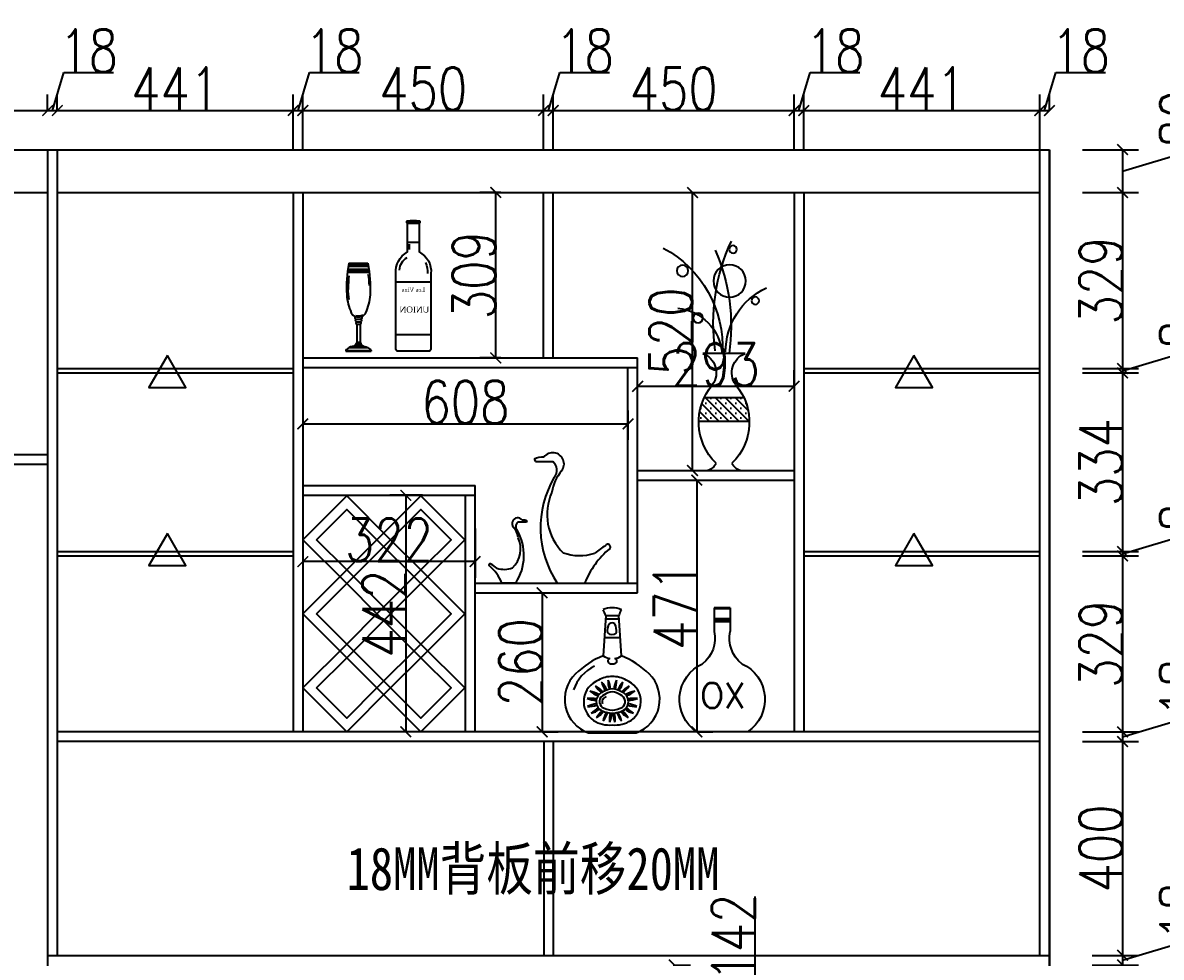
# Model space of a CAD drawing. Header units: millimetres. Extents: x 3255186 to 3429179, y -984851 to -941485.
# Drawn here: x 3261688 to 3263817, y -978361 to -976614 of the extents above; entities that cross this region are included whole.
import ezdxf

# ---------------------------------------------------------------- set-up
doc = ezdxf.new("R2010")
doc.units = ezdxf.units.MM
doc.header["$PDMODE"] = 35
for name, color, linetype in [('_KTI_CONTROL', 5, 'Continuous'), ('LM', 7, 'Continuous'), ('家具', 150, 'Continuous'), ('摆设', 250, 'Continuous')]:
    doc.layers.add(name, color=color, linetype=linetype)
doc.layers.add('饰品层', color=140, linetype='Continuous', lineweight=5)
doc.styles.add('DIM_FONT', font='SIMPLEX.shx', dxfattribs={"width": 0.8})
doc.styles.add('KT64F', font='txt.shx', dxfattribs={"bigfont": 'kt64f.shx'})
doc.styles.add('STYLE4', font='dutcheb.ttf')
doc.dimstyles.new('ISO-25', dxfattribs={"dimtxt": 80, "dimasz": 20, "dimexe": 30, "dimexo": 80, "dimtad": 1, "dimdec": 0, "dimtxsty": 'DIM_FONT', "dimblk": 'ARCHTICK', "dimcen": 2.5, "dimadec": 0, "dimazin": 0, "dimtfac": 1, "dimtdec": 0, "dimtmove": 1, "dimatfit": 3, "dimfxl": 80, "dimfxlon": 1, "dimarcsym": 0})

# ---------------------------------------------------------------- blocks, each defined once
blk = doc.blocks.new('A$C1A353F88')
at = {"layer": '_KTI_CONTROL', "color": 251}
for p, q in [((88.6, 318, -1114.3), (88.6, 286.9, -1114.3)), ((88.6, 318, -1114.3), (130, 318, -1114.3)), ((88.6, 315.5, -1114.3), (130, 315.5, -1114.3)), ((130, 318, -1114.3), (130, 286.9, -1114.3)), ((88.6, 289.4, -1114.3), (130, 289.4, -1114.3)), ((88.6, 286.9, -1114.3), (88.6, 257.3, -1114.3)), ((88.6, 286.9, -1114.3), (130, 286.9, -1114.3)), ((88.6, 284.4, -1114.3), (130, 284.4, -1114.3)), ((88.6, 281.9, -1114.3), (130, 281.9, -1114.3)), ((130, 286.9, -1114.3), (130, 257.3, -1114.3)), ((44.2, 0, -1114.3), (174.4, 0, -1114.3))]:
    blk.add_line(p, q, dxfattribs=at)
for centre, radius, start, end in [((8.3, 239.3, -1114.3), 82.2, 308.0219, 12.6662), ((210.2, 239.3, -1114.3), 82.2, 167.3338, 231.9781), ((99.8, 83.2, -1114.3), 100.1, 114.0897, 236.2212), ((118.7, 83.2, -1114.3), 100.1, 303.7788, 65.9103)]:
    blk.add_arc(centre, radius, start, end, dxfattribs=at)
at = {"layer": '_KTI_CONTROL', "color": 251, "style": 'KT64F'}
blk.add_text('XO', height=65, dxfattribs=at).set_placement((48.9, 60.9, -1114.3))
blk = doc.blocks.new('ret h5')
at = {"color": 8}
for p, q in [((18308.1, -3136), (18302.9, -3219.6)), ((18307.7, -3142.5), (18335.9, -3142.5)), ((18308.1, -3136), (18335.5, -3136)), ((18340.8, -3219.6), (18335.5, -3136)), ((18305.3, -3181.5), (18338.4, -3181.5)), ((18272.4, -3379.8), (18371.2, -3379.8))]:
    blk.add_line(p, q, dxfattribs=at)
for centre, radius, start, end in [((18322.1, -3168.8), 49.1, 90.3228, 113.286), ((18321.5, -3164.7), 44.9, 64.6891, 89.6504), ((18258.3, -3150.7), 51.9, 16.43, 31.2507), ((18385.3, -3150.7), 51.9, 149.1556, 163.57), ((18334.4, -3167.4), 23.3, 142.4013, 191.7842), ((18321.4, -3160.1), 8.79, 49.8901, 128.6229), ((18300.3, -3167.8), 30.4, 351.9388, 28.293), ((18320.9, -3160.8), 14.7, 230.664, 310.2169), ((18371.3, -3387.6), 181.4, 112.1626, 133.9717), ((18322.1, -3191.3), 34.2, 235.8589, 261.3641), ((18318, -3230.4), 5.44, 101.5118, 266.7832), ((18321.8, -3066.3), 169.7, 268.6297, 271.3703), ((18326.1, -3230.4), 5.48, 267.4575, 82.7378), ((18327.4, -3205.7), 19.3, 268.1711, 313.8155), ((18272.3, -3387.6), 181.4, 46.0283, 67.8374), ((18297.3, -3310), 74.2, 134.4864, 250.3361), ((18320.2, -3316.6), 83.2, 115.2627, 161.5321), ((18324.1, -3326), 63.8, 92.0156, 118.8114), ((18319.6, -3326), 63.8, 61.1886, 87.9844), ((18346.3, -3310), 74.2, 289.6639, 45.5136), ((18310.1, -3314.7), 47.6, 110.6172, 235.1233), ((18326.8, -3258.1), 46.5, 210.934, 234.629), ((18256.6, -3335.4), 61.4, 41.7799, 60.3729), ((18254.4, -3315.7), 61.4, 24.0791, 42.3729), ((18345.1, -3263.9), 46.5, 192.934, 216.7129), ((18359.7, -3274.3), 46.5, 174.934, 198.629), ((18257.4, -3295.6), 61.4, 6.4751, 24.3729), ((18386.2, -3295.6), 61.4, 155.6271, 173.5249), ((18284, -3274.3), 46.5, 341.371, 5.066), ((18389.2, -3315.7), 61.4, 137.6271, 155.9209), ((18298.5, -3263.9), 46.5, 323.2871, 347.066), ((18387.1, -3335.4), 61.4, 119.6271, 138.2201), ((18316.8, -3258.1), 46.5, 305.371, 329.066), ((18333.6, -3314.7), 47.6, 304.8767, 69.3828), ((18276.5, -3369.3), 61.4, 78.1277, 96.3729), ((18287.9, -3265.5), 46.5, 246.934, 270.8887), ((18305.9, -3257.9), 46.5, 228.934, 252.9893), ((18263, -3353.2), 61.4, 59.6168, 78.3729), ((18310.1, -3314.7), 21.6, 110.6172, 235.1233), ((18310.1, -3314.7), 15.1, 110.6172, 235.1233), ((18312.2, -3315.6), 11.6, 105.1939, 200.4124), ((18324.9, -3331.5), 43.3, 94.0794, 121.2048), ((18325.2, -3333.3), 38.7, 95.0517, 121.9656), ((18318.7, -3331.5), 43.3, 58.7952, 85.9206), ((18318.4, -3333.3), 38.7, 58.0344, 84.9483), ((18333.6, -3314.7), 15.1, 304.8767, 69.3828), ((18333.6, -3314.7), 21.6, 304.8767, 69.3828), ((18380.7, -3353.2), 61.4, 101.6271, 120.3832), ((18337.8, -3257.9), 46.5, 287.0107, 311.066), ((18367.1, -3369.3), 61.4, 83.6271, 101.8723), ((18355.7, -3265.5), 46.5, 269.1113, 293.066), ((18296, -3380.6), 61.4, 96.4958, 114.3729), ((18274.7, -3278.3), 46.5, 264.934, 288.9936), ((18319, -3384.3), 61.4, 114.583, 132.3729), ((18267.2, -3293.6), 46.5, 282.934, 307.4128), ((18342.3, -3379), 61.4, 132.4974, 150.3729), ((18265, -3308.8), 46.5, 300.934, 325.8879), ((18325.4, -3278.8), 60.2, 241.5487, 266.5785), ((18325.4, -3278.8), 53.7, 241.5487, 266.5785), ((18318.2, -3278.8), 53.7, 273.4215, 298.4513), ((18318.2, -3278.8), 60.2, 273.4215, 298.4513), ((18378.7, -3308.8), 46.5, 214.1121, 239.066), ((18301.4, -3379), 61.4, 29.6271, 47.5026), ((18376.5, -3293.6), 46.5, 232.5872, 257.066), ((18324.7, -3384.3), 61.4, 47.6271, 65.417), ((18368.9, -3278.3), 46.5, 251.0064, 275.066), ((18347.7, -3380.6), 61.4, 65.6271, 83.5042), ((18316.6, -3300.3), 63.2, 237.6804, 274.7045), ((18362.9, -3367.1), 61.4, 150.6478, 168.3729), ((18267.7, -3324.2), 46.5, 318.934, 343.2993), ((18377.4, -3350.6), 61.4, 168.5268, 186.3729), ((18273.6, -3339.3), 46.5, 336.934, 0.629), ((18327, -3300.3), 63.2, 265.2955, 302.3196), ((18370.1, -3339.3), 46.5, 179.371, 203.066), ((18266.2, -3350.6), 61.4, 353.6271, 11.4732), ((18375.9, -3324.2), 46.5, 196.7007, 221.066), ((18280.7, -3367.1), 61.4, 11.6271, 29.3522)]:
    blk.add_arc(centre, radius, start, end, dxfattribs=at)
blk = doc.blocks.new('ftjhut')
at = {"layer": '摆设', "color": 0}
for p, q in [((33657, 6181.2), (33686.1, 6181.2)), ((33657, 6178.3), (33686.1, 6178.3)), ((33658.7, 6176.3), (33684.4, 6176.3)), ((33658.7, 6134.4), (33684.4, 6134.4)), ((33680.5, 6131), (33680.5, 6119.1)), ((33816.2, 6073.6), (33769.1, 6073.6)), ((33815.8, 6076.2), (33769.5, 6076.2)), ((33814.8, 6082.7), (33770.5, 6082.7)), ((33814.3, 6085.2), (33770.9, 6085.2)), ((33813.6, 6089.1), (33771.7, 6089.1)), ((33816.7, 6069.7), (33768.6, 6069.7)), ((33632.7, 6047.1), (33710.4, 6047.1)), ((33798.1, 5965.8), (33787.2, 5965.8)), ((33797.1, 5960.2), (33788.2, 5960.2)), ((33796.2, 5954.4), (33789.1, 5954.4)), ((33632.7, 5931.6), (33710.4, 5931.6)), ((33812.7, 5903.4), (33772.5, 5903.4)), ((33805.7, 5905.4), (33779.6, 5905.4)), ((33801.6, 5907.3), (33783.7, 5907.3)), ((33799.3, 5909.3), (33785.9, 5909.3)), ((33797.8, 5911.2), (33787.4, 5911.2)), ((33796.8, 5913.2), (33788.4, 5913.2)), ((33796.2, 5915.1), (33789.1, 5915.1)), ((33820.5, 5896.9), (33764.7, 5896.9)), ((33820.5, 5895), (33764.7, 5895))]:
    blk.add_line(p, q, dxfattribs=at)
blk.add_lwpolyline([(33638.5, 5895), (33704.6, 5895, 0.414214), (33710.4, 5900.8), (33710.4, 6066.3, 0.287212), (33684.4, 6113.8), (33684.4, 6176.3, 0.147579), (33686.1, 6178.3), (33686.1, 6181.2, 0.131585), (33685.1, 6182.4, 0.075603), (33658.1, 6182.4, 0.131585), (33657, 6181.2), (33657, 6178.3, 0.147579), (33658.7, 6176.3), (33658.7, 6113.8, 0.304594), (33632.7, 6066.3), (33632.7, 5900.8, 0.414214)], format="xyb", close=True, dxfattribs=at)
for points in [[(33771.7, 6089.1, 0.061195), (33766.8, 6019.1, 0.076915), (33777, 5979.8, 0.020975)], [(33813.6, 6089.1, -0.061195), (33818.5, 6019.1, -0.076915), (33808.3, 5979.8, -0.020975)], [(33814, 6061.6, -0.004174), (33815.5, 6033.2, -0.065887), (33813.8, 6009.1, -0.065887)], [(33777, 5979.8, 0.183031), (33785.8, 5971, 0.571887), (33787.2, 5965.8, 0.657659), (33788.2, 5960.2, 0.575937), (33789.1, 5954.4), (33789.1, 5915.1, -0.284365), (33778.7, 5905.2, 0.081386), (33772.6, 5903.5, 0.081386)], [(33808.3, 5979.8, -0.183031), (33799.5, 5971, -0.571887), (33798.1, 5965.8, -0.657659), (33797.1, 5960.2, -0.575937), (33796.2, 5954.4), (33796.2, 5915.1, 0.284365), (33806.6, 5905.2, -0.081386), (33812.7, 5903.5, -0.081386)], [(33772.5, 5903.4, 0.131773), (33764.7, 5896.9), (33764.7, 5895)], [(33812.7, 5903.4, -0.131773), (33820.5, 5896.9), (33820.5, 5895)]]:
    blk.add_lwpolyline(points, format="xyb", dxfattribs=at)
for centre, radius, start, end in [((33664.5, 6070), 38, 6.1873, 57.3658), ((33689, 6070.1), 48.6, 155.3748, 184.6681), ((33913.6, 6037.4), 144.6, 168.9735, 178.8646), ((33792.5, 5994.3), 21.9, 243.0428, 286.3388), ((33792.6, 5993), 23, 252.6799, 287.3201)]:
    blk.add_arc(centre, radius, start, end, dxfattribs=at)
at = {"layer": '摆设', "color": 0, "style": 'STYLE4'}
for s, height, p in [('Les Vins ', 9.33, (33645.7, 6025.7)), ('UNION', 13.44, (33636.3, 5980.2))]:
    blk.add_text(s, height=height, dxfattribs=at).set_placement(p)
blk = doc.blocks.new('A$C4A8C7998')
at = {"layer": 'LM'}
h = blk.add_hatch(dxfattribs=at)
h.set_pattern_fill('SACNCR', color=8, scale=152.064, style=0)
h.set_pattern_definition([(45, (-2634.007, -50627.423), (-10.0805143, 10.0805143), []), (45, (-2623.927, -50627.423), (-10.0805143, 10.0805143), [0, -14.256])])
h.paths.add_polyline_path([(136.9, 99.2, 0.107033), (125.9, 147.2), (45.5, 147.2, 0.107033), (34.5, 99.2)])
at = {"layer": 'LM', "color": 8}
for p, q in [((42.7, 236.7), (128.8, 236.7)), ((45.5, 147.2), (125.9, 147.2)), ((34.5, 99.2), (136.9, 99.2)), ((119, 0), (52.4, 0))]:
    blk.add_line(p, q, dxfattribs=at)
for centre, radius in [((67.5, 447.2), 7.6), ((74.4, 383.3), 32.9), ((169.6, 404), 11.6), ((22.5, 343.5), 7.6), ((138.3, 308.6), 9.76)]:
    blk.add_circle(centre, radius, dxfattribs=at)
for centre, radius, start, end in [((-286.1, 298), 393.6, 351.8433, 24.9427), ((454.2, 292), 382.7, 156.3787, 188.3051), ((314.4, 250.9), 225.4, 117.9713, 183.623), ((-60.8, 239.7), 143.3, 0.0776, 64.889), ((189.9, 228.2), 100.7, 95.9065, 175.1682), ((27.8, 197.4), 42.1, 325.6159, 69.317), ((143.6, 197.4), 42.1, 110.683, 214.3841), ((150.9, 97.9), 116.4, 139.4128, 225.7807), ((20.5, 97.9), 116.4, 314.2193, 40.5872), ((44.8, 26.7), 27.8, 285.8404, 333.7154), ((126.6, 26.7), 27.8, 206.2846, 254.1596)]:
    blk.add_arc(centre, radius, start, end, dxfattribs=at)
blk = doc.blocks.new('A$C11263038')
at = {"layer": '_KTI_CONTROL', "color": 251}
for p, q in [((70.5, 193.1, -1714.3), (72.3, 189.3, -1714.3)), ((72.3, 189.3, -1714.3), (99.4, 189.3, -1714.3)), ((58.5, 94.7, -1714.3), (45, 94.7, -1714.3)), ((59.4, 96.6, -1714.3), (58.5, 94.7, -1714.3)), ((41.7, 0.1, -1714.3), (20.1, 0, -1714.3)), ((106.3, 0.1, -1714.3), (149.1, 0, -1714.3))]:
    blk.add_line(p, q, dxfattribs=at)
for centre, radius, start, end in [((83.7, 167.5, -1714.3), 28.8, 86.2456, 117.2816), ((99.5, 185.6, -1714.3), 17.5, 321.9599, 142.6745), ((88.7, 175.8, -1714.3), 17.2, 320.1214, 51.5954), ((235.9, 86, -1714.3), 155.5, 149.5302, 213.5331), ((167.4, 130.2, -1714.3), 70.2, 140.5214, 170.7359), ((174.1, 106.9, -1714.3), 83.5, 155.4945, 225.6611), ((44.9, 92.8, -1714.3), 8.75, 37.3255, 218.0401), ((50.3, 87.9, -1714.3), 8.61, 128.4046, 219.8786), ((52.8, 83.7, -1714.3), 14.4, 62.7184, 93.7544), ((11, 65.1, -1714.3), 35.1, 9.2641, 39.4786), ((-23.6, 42.9, -1714.3), 78.1, 326.7423, 30.4027), ((7.6, 53.4, -1714.3), 41.7, 314.3389, 24.5055), ((275.6, -51.3, -1714.3), 136.5, 129.8523, 157.9103), ((280.9, -100.4, -1714.3), 187.3, 121.9437, 128.3024), ((185.3, 56.4, -1714.3), 4.06, 314.2238, 148.4797), ((141.2, 118.4, -1714.3), 75.6, 250.3217, 288.2098), ((2, 28.2, -1714.3), 2.03, 31.5203, 225.7762), ((-43.1, -25.7, -1714.3), 68.3, 22.0897, 50.1477), ((-45.8, -50.2, -1714.3), 93.6, 51.6976, 58.0563), ((24.1, 59.2, -1714.3), 37.8, 251.7902, 289.6783)]:
    blk.add_arc(centre, radius, start, end, dxfattribs=at)
blk = doc.blocks.new('_ArchTick')
at = {"color": 0, "linetype": 'ByBlock', "const_width": 0.15}
blk.add_lwpolyline([(-0.5, -0.5), (0.5, 0.5)], dxfattribs=at)
blk = doc.blocks.new('*D718')
at = {"color": 0, "lineweight": -2, "ltscale": 5}
for p, q in [((3262582.3, -976931.5), (3262542.8, -976931.5)), ((3262572.8, -977240.7), (3262572.8, -976931.5)), ((3262582.3, -977240.7), (3262542.8, -977240.7))]:
    blk.add_line(p, q, dxfattribs=at)
at = {"layer": 'Defpoints', "color": 0, "ltscale": 5}
for p in [(3262572.8, -976931.5), (3262662.3, -976931.5), (3262662.3, -977240.7)]:
    blk.add_point(p, dxfattribs=at)
at = {"color": 0, "lineweight": -2, "ltscale": 5, "xscale": 20, "yscale": 20, "zscale": 20}
for p, rotation in [((3262572.8, -976931.5), 90), ((3262572.8, -977240.7), 270)]:
    blk.add_blockref('_ArchTick', p, dxfattribs=dict(at, rotation=rotation))
at = {"color": 0, "ltscale": 5, "insert": (3262532.2, -977086.1), "char_height": 80, "attachment_point": 5, "rotation": 90, "style": 'DIM_FONT'}
blk.add_mtext('309', dxfattribs=at)
blk = doc.blocks.new('*D733')
at = {"color": 0, "lineweight": -2, "ltscale": 5}
for p, q in [((3261003, -976778.3), (3261003, -976748.3)), ((3261735, -976778.3), (3261735, -976748.3)), ((3261003, -976778.3), (3261735, -976778.3))]:
    blk.add_line(p, q, dxfattribs=at)
at = {"layer": 'Defpoints', "color": 0, "ltscale": 5}
for p in [(3261735, -976778.3), (3261003, -976851.5), (3261735, -976851.5)]:
    blk.add_point(p, dxfattribs=at)
at = {"color": 0, "lineweight": -2, "ltscale": 5, "xscale": 20, "yscale": 20, "zscale": 20, "rotation": 180}
blk.add_blockref('_ArchTick', (3261003, -976778.3), dxfattribs=at)
at = {"color": 0, "lineweight": -2, "ltscale": 5, "xscale": 20, "yscale": 20, "zscale": 20}
blk.add_blockref('_ArchTick', (3261735, -976778.3), dxfattribs=at)
at = {"color": 0, "ltscale": 5, "insert": (3261369, -976737.7), "char_height": 80, "attachment_point": 5, "style": 'DIM_FONT'}
blk.add_mtext('732', dxfattribs=at)
blk = doc.blocks.new('*D734')
at = {"color": 0, "lineweight": -2, "ltscale": 5}
for p, q in [((3261744, -976778.3), (3261765.3, -976707.4)), ((3261765.3, -976707.4), (3261858, -976707.4)), ((3261735, -976778.3), (3261735, -976748.3)), ((3261753, -976778.3), (3261753, -976748.3)), ((3261735, -976778.3), (3261753, -976778.3))]:
    blk.add_line(p, q, dxfattribs=at)
at = {"layer": 'Defpoints', "color": 0, "ltscale": 5}
for p in [(3261753, -976778.3), (3261735, -976851.5), (3261753, -976851.5)]:
    blk.add_point(p, dxfattribs=at)
at = {"color": 0, "lineweight": -2, "ltscale": 5, "xscale": 20, "yscale": 20, "zscale": 20, "rotation": 180}
blk.add_blockref('_ArchTick', (3261735, -976778.3), dxfattribs=at)
at = {"color": 0, "lineweight": -2, "ltscale": 5, "xscale": 20, "yscale": 20, "zscale": 20}
blk.add_blockref('_ArchTick', (3261753, -976778.3), dxfattribs=at)
at = {"color": 0, "ltscale": 5, "insert": (3261811.6, -976666.7), "char_height": 80, "attachment_point": 5, "style": 'DIM_FONT'}
blk.add_mtext('18', dxfattribs=at)
blk = doc.blocks.new('*D735')
at = {"color": 0, "lineweight": -2, "ltscale": 5}
for p, q in [((3261753, -976778.3), (3261753, -976748.3)), ((3262194.2, -976851.5), (3262194.2, -976748.3)), ((3261753, -976778.3), (3262194.2, -976778.3))]:
    blk.add_line(p, q, dxfattribs=at)
at = {"layer": 'Defpoints', "color": 0, "ltscale": 5}
for p in [(3262194.2, -976778.3), (3261753, -976851.5), (3262194.2, -976931.5)]:
    blk.add_point(p, dxfattribs=at)
at = {"color": 0, "lineweight": -2, "ltscale": 5, "xscale": 20, "yscale": 20, "zscale": 20, "rotation": 180}
blk.add_blockref('_ArchTick', (3261753, -976778.3), dxfattribs=at)
at = {"color": 0, "lineweight": -2, "ltscale": 5, "xscale": 20, "yscale": 20, "zscale": 20}
blk.add_blockref('_ArchTick', (3262194.2, -976778.3), dxfattribs=at)
at = {"color": 0, "ltscale": 5, "insert": (3261973.6, -976737.7), "char_height": 80, "attachment_point": 5, "style": 'DIM_FONT'}
blk.add_mtext('441', dxfattribs=at)
blk = doc.blocks.new('*D736')
at = {"color": 0, "lineweight": -2, "ltscale": 5}
for p, q in [((3262203.2, -976778.3), (3262224.5, -976707.4)), ((3262224.5, -976707.4), (3262317.2, -976707.4)), ((3262194.2, -976851.5), (3262194.2, -976748.3)), ((3262212.2, -976851.5), (3262212.2, -976748.3)), ((3262194.2, -976778.3), (3262212.2, -976778.3))]:
    blk.add_line(p, q, dxfattribs=at)
at = {"layer": 'Defpoints', "color": 0, "ltscale": 5}
for p in [(3262212.2, -976778.3), (3262194.2, -976931.5), (3262212.2, -976931.5)]:
    blk.add_point(p, dxfattribs=at)
at = {"color": 0, "lineweight": -2, "ltscale": 5, "xscale": 20, "yscale": 20, "zscale": 20, "rotation": 180}
blk.add_blockref('_ArchTick', (3262194.2, -976778.3), dxfattribs=at)
at = {"color": 0, "lineweight": -2, "ltscale": 5, "xscale": 20, "yscale": 20, "zscale": 20}
blk.add_blockref('_ArchTick', (3262212.2, -976778.3), dxfattribs=at)
at = {"color": 0, "ltscale": 5, "insert": (3262270.9, -976666.7), "char_height": 80, "attachment_point": 5, "style": 'DIM_FONT'}
blk.add_mtext('18', dxfattribs=at)
blk = doc.blocks.new('*D737')
at = {"color": 0, "lineweight": -2, "ltscale": 5}
for p, q in [((3262212.2, -976851.5), (3262212.2, -976748.3)), ((3262662.3, -976851.5), (3262662.3, -976748.3)), ((3262212.2, -976778.3), (3262662.3, -976778.3))]:
    blk.add_line(p, q, dxfattribs=at)
at = {"layer": 'Defpoints', "color": 0, "ltscale": 5}
for p in [(3262662.3, -976778.3), (3262212.2, -976931.5), (3262662.3, -976931.5)]:
    blk.add_point(p, dxfattribs=at)
at = {"color": 0, "lineweight": -2, "ltscale": 5, "xscale": 20, "yscale": 20, "zscale": 20, "rotation": 180}
blk.add_blockref('_ArchTick', (3262212.2, -976778.3), dxfattribs=at)
at = {"color": 0, "lineweight": -2, "ltscale": 5, "xscale": 20, "yscale": 20, "zscale": 20}
blk.add_blockref('_ArchTick', (3262662.3, -976778.3), dxfattribs=at)
at = {"color": 0, "ltscale": 5, "insert": (3262437.3, -976737.7), "char_height": 80, "attachment_point": 5, "style": 'DIM_FONT'}
blk.add_mtext('450', dxfattribs=at)
blk = doc.blocks.new('*D738')
at = {"color": 0, "lineweight": -2, "ltscale": 5}
for p, q in [((3262671.3, -976778.3), (3262692.6, -976707.4)), ((3262692.6, -976707.4), (3262785.3, -976707.4)), ((3262662.3, -976851.5), (3262662.3, -976748.3)), ((3262680.3, -976851.5), (3262680.3, -976748.3)), ((3262662.3, -976778.3), (3262680.3, -976778.3))]:
    blk.add_line(p, q, dxfattribs=at)
at = {"layer": 'Defpoints', "color": 0, "ltscale": 5}
for p in [(3262680.3, -976778.3), (3262662.3, -976931.5), (3262680.3, -976931.5)]:
    blk.add_point(p, dxfattribs=at)
at = {"color": 0, "lineweight": -2, "ltscale": 5, "xscale": 20, "yscale": 20, "zscale": 20, "rotation": 180}
blk.add_blockref('_ArchTick', (3262662.3, -976778.3), dxfattribs=at)
at = {"color": 0, "lineweight": -2, "ltscale": 5, "xscale": 20, "yscale": 20, "zscale": 20}
blk.add_blockref('_ArchTick', (3262680.3, -976778.3), dxfattribs=at)
at = {"color": 0, "ltscale": 5, "insert": (3262738.9, -976666.7), "char_height": 80, "attachment_point": 5, "style": 'DIM_FONT'}
blk.add_mtext('18', dxfattribs=at)
blk = doc.blocks.new('*D739')
at = {"color": 0, "lineweight": -2, "ltscale": 5}
for p, q in [((3262680.3, -976851.5), (3262680.3, -976748.3)), ((3263130.7, -976851.5), (3263130.7, -976748.3)), ((3262680.3, -976778.3), (3263130.7, -976778.3))]:
    blk.add_line(p, q, dxfattribs=at)
at = {"layer": 'Defpoints', "color": 0, "ltscale": 5}
for p in [(3263130.7, -976778.3), (3262680.3, -976931.5), (3263130.7, -976931.5)]:
    blk.add_point(p, dxfattribs=at)
at = {"color": 0, "lineweight": -2, "ltscale": 5, "xscale": 20, "yscale": 20, "zscale": 20, "rotation": 180}
blk.add_blockref('_ArchTick', (3262680.3, -976778.3), dxfattribs=at)
at = {"color": 0, "lineweight": -2, "ltscale": 5, "xscale": 20, "yscale": 20, "zscale": 20}
blk.add_blockref('_ArchTick', (3263130.7, -976778.3), dxfattribs=at)
at = {"color": 0, "ltscale": 5, "insert": (3262905.5, -976737.7), "char_height": 80, "attachment_point": 5, "style": 'DIM_FONT'}
blk.add_mtext('450', dxfattribs=at)
blk = doc.blocks.new('*D740')
at = {"color": 0, "lineweight": -2, "ltscale": 5}
for p, q in [((3263139.7, -976778.3), (3263161, -976707.4)), ((3263161, -976707.4), (3263253.7, -976707.4)), ((3263130.7, -976851.5), (3263130.7, -976748.3)), ((3263148.7, -976851.5), (3263148.7, -976748.3)), ((3263130.7, -976778.3), (3263148.7, -976778.3))]:
    blk.add_line(p, q, dxfattribs=at)
at = {"layer": 'Defpoints', "color": 0, "ltscale": 5}
for p in [(3263148.7, -976778.3), (3263130.7, -976931.5), (3263148.7, -976931.5)]:
    blk.add_point(p, dxfattribs=at)
at = {"color": 0, "lineweight": -2, "ltscale": 5, "xscale": 20, "yscale": 20, "zscale": 20, "rotation": 180}
blk.add_blockref('_ArchTick', (3263130.7, -976778.3), dxfattribs=at)
at = {"color": 0, "lineweight": -2, "ltscale": 5, "xscale": 20, "yscale": 20, "zscale": 20}
blk.add_blockref('_ArchTick', (3263148.7, -976778.3), dxfattribs=at)
at = {"color": 0, "ltscale": 5, "insert": (3263207.4, -976666.7), "char_height": 80, "attachment_point": 5, "style": 'DIM_FONT'}
blk.add_mtext('18', dxfattribs=at)
blk = doc.blocks.new('*D741')
at = {"color": 0, "lineweight": -2, "ltscale": 5}
for p, q in [((3263148.7, -976851.5), (3263148.7, -976748.3)), ((3263590, -976851.5), (3263590, -976748.3)), ((3263148.7, -976778.3), (3263590, -976778.3))]:
    blk.add_line(p, q, dxfattribs=at)
at = {"layer": 'Defpoints', "color": 0, "ltscale": 5}
for p in [(3263590, -976778.3), (3263148.7, -976931.5), (3263590, -976931.5)]:
    blk.add_point(p, dxfattribs=at)
at = {"color": 0, "lineweight": -2, "ltscale": 5, "xscale": 20, "yscale": 20, "zscale": 20, "rotation": 180}
blk.add_blockref('_ArchTick', (3263148.7, -976778.3), dxfattribs=at)
at = {"color": 0, "lineweight": -2, "ltscale": 5, "xscale": 20, "yscale": 20, "zscale": 20}
blk.add_blockref('_ArchTick', (3263590, -976778.3), dxfattribs=at)
at = {"color": 0, "ltscale": 5, "insert": (3263369.4, -976737.7), "char_height": 80, "attachment_point": 5, "style": 'DIM_FONT'}
blk.add_mtext('441', dxfattribs=at)
blk = doc.blocks.new('*D742')
at = {"color": 0, "lineweight": -2, "ltscale": 5}
for p, q in [((3263599, -976778.3), (3263620.3, -976707.4)), ((3263620.3, -976707.4), (3263713, -976707.4)), ((3263590, -976851.5), (3263590, -976748.3)), ((3263608, -976778.3), (3263608, -976748.3)), ((3263590, -976778.3), (3263608, -976778.3))]:
    blk.add_line(p, q, dxfattribs=at)
at = {"layer": 'Defpoints', "color": 0, "ltscale": 5}
for p in [(3263608, -976778.3), (3263608, -976851.5), (3263590, -976931.5)]:
    blk.add_point(p, dxfattribs=at)
at = {"color": 0, "lineweight": -2, "ltscale": 5, "xscale": 20, "yscale": 20, "zscale": 20, "rotation": 180}
blk.add_blockref('_ArchTick', (3263590, -976778.3), dxfattribs=at)
at = {"color": 0, "lineweight": -2, "ltscale": 5, "xscale": 20, "yscale": 20, "zscale": 20}
blk.add_blockref('_ArchTick', (3263608, -976778.3), dxfattribs=at)
at = {"color": 0, "ltscale": 5, "insert": (3263666.6, -976666.7), "char_height": 80, "attachment_point": 5, "style": 'DIM_FONT'}
blk.add_mtext('18', dxfattribs=at)
blk = doc.blocks.new('*D743')
at = {"color": 0, "lineweight": -2, "ltscale": 5}
for p, q in [((3263895.8, -976846.2), (3263895.8, -976741.3)), ((3263670, -976851.5), (3263774.9, -976851.5)), ((3263744.9, -976891.5), (3263895.8, -976846.2)), ((3263744.9, -976851.5), (3263744.9, -976931.5)), ((3263670, -976931.5), (3263774.9, -976931.5))]:
    blk.add_line(p, q, dxfattribs=at)
at = {"layer": 'Defpoints', "color": 0, "ltscale": 5}
for p in [(3263590, -976851.5), (3263590, -976931.5), (3263744.9, -976931.5)]:
    blk.add_point(p, dxfattribs=at)
at = {"color": 0, "lineweight": -2, "ltscale": 5, "xscale": 20, "yscale": 20, "zscale": 20}
for p, rotation in [((3263744.9, -976851.5), 90), ((3263744.9, -976931.5), 270)]:
    blk.add_blockref('_ArchTick', p, dxfattribs=dict(at, rotation=rotation))
at = {"color": 0, "ltscale": 5, "insert": (3263855.2, -976793.8), "char_height": 80, "attachment_point": 5, "rotation": 90, "style": 'DIM_FONT'}
blk.add_mtext('80', dxfattribs=at)
blk = doc.blocks.new('*D744')
at = {"color": 0, "lineweight": -2, "ltscale": 5}
for p, q in [((3263670, -976931.5), (3263774.9, -976931.5)), ((3263744.9, -976931.5), (3263744.9, -977260.6)), ((3263670, -977260.6), (3263774.9, -977260.6))]:
    blk.add_line(p, q, dxfattribs=at)
at = {"layer": 'Defpoints', "color": 0, "ltscale": 5}
for p in [(3263590, -976931.5), (3263590, -977260.6), (3263744.9, -977260.6)]:
    blk.add_point(p, dxfattribs=at)
at = {"color": 0, "lineweight": -2, "ltscale": 5, "xscale": 20, "yscale": 20, "zscale": 20}
for p, rotation in [((3263744.9, -976931.5), 90), ((3263744.9, -977260.6), 270)]:
    blk.add_blockref('_ArchTick', p, dxfattribs=dict(at, rotation=rotation))
at = {"color": 0, "ltscale": 5, "insert": (3263704.2, -977096), "char_height": 80, "attachment_point": 5, "rotation": 90, "style": 'DIM_FONT'}
blk.add_mtext('329', dxfattribs=at)
blk = doc.blocks.new('*D745')
at = {"color": 0, "lineweight": -2, "ltscale": 5}
for p, q in [((3263895.8, -977219.3), (3263895.8, -977175.4)), ((3263744.9, -977264.6), (3263895.8, -977219.3)), ((3263670, -977260.6), (3263774.9, -977260.6)), ((3263670, -977268.6), (3263774.9, -977268.6)), ((3263744.9, -977260.6), (3263744.9, -977268.6))]:
    blk.add_line(p, q, dxfattribs=at)
at = {"layer": 'Defpoints', "color": 0, "ltscale": 5}
for p in [(3263590, -977260.6), (3263590, -977268.6), (3263744.9, -977268.6)]:
    blk.add_point(p, dxfattribs=at)
at = {"color": 0, "lineweight": -2, "ltscale": 5, "xscale": 20, "yscale": 20, "zscale": 20}
for p, rotation in [((3263744.9, -977260.6), 90), ((3263744.9, -977268.6), 270)]:
    blk.add_blockref('_ArchTick', p, dxfattribs=dict(at, rotation=rotation))
at = {"color": 0, "ltscale": 5, "insert": (3263855.2, -977197.3), "char_height": 80, "attachment_point": 5, "rotation": 90, "style": 'DIM_FONT'}
blk.add_mtext('8', dxfattribs=at)
blk = doc.blocks.new('*D746')
at = {"color": 0, "lineweight": -2, "ltscale": 5}
for p, q in [((3263670, -977268.6), (3263774.9, -977268.6)), ((3263744.9, -977268.6), (3263744.9, -977602.7)), ((3263670, -977602.7), (3263774.9, -977602.7))]:
    blk.add_line(p, q, dxfattribs=at)
at = {"layer": 'Defpoints', "color": 0, "ltscale": 5}
for p in [(3263590, -977268.6), (3263590, -977602.7), (3263744.9, -977602.7)]:
    blk.add_point(p, dxfattribs=at)
at = {"color": 0, "lineweight": -2, "ltscale": 5, "xscale": 20, "yscale": 20, "zscale": 20}
for p, rotation in [((3263744.9, -977268.6), 90), ((3263744.9, -977602.7), 270)]:
    blk.add_blockref('_ArchTick', p, dxfattribs=dict(at, rotation=rotation))
at = {"color": 0, "ltscale": 5, "insert": (3263704.2, -977435.6), "char_height": 80, "attachment_point": 5, "rotation": 90, "style": 'DIM_FONT'}
blk.add_mtext('334', dxfattribs=at)
blk = doc.blocks.new('*D747')
at = {"color": 0, "lineweight": -2, "ltscale": 5}
for p, q in [((3263895.8, -977561.4), (3263895.8, -977517.5)), ((3263744.9, -977606.7), (3263895.8, -977561.4)), ((3263670, -977602.7), (3263774.9, -977602.7)), ((3263670, -977610.7), (3263774.9, -977610.7)), ((3263744.9, -977602.7), (3263744.9, -977610.7))]:
    blk.add_line(p, q, dxfattribs=at)
at = {"layer": 'Defpoints', "color": 0, "ltscale": 5}
for p in [(3263590, -977602.7), (3263590, -977610.7), (3263744.9, -977610.7)]:
    blk.add_point(p, dxfattribs=at)
at = {"color": 0, "lineweight": -2, "ltscale": 5, "xscale": 20, "yscale": 20, "zscale": 20}
for p, rotation in [((3263744.9, -977602.7), 90), ((3263744.9, -977610.7), 270)]:
    blk.add_blockref('_ArchTick', p, dxfattribs=dict(at, rotation=rotation))
at = {"color": 0, "ltscale": 5, "insert": (3263855.2, -977539.4), "char_height": 80, "attachment_point": 5, "rotation": 90, "style": 'DIM_FONT'}
blk.add_mtext('8', dxfattribs=at)
blk = doc.blocks.new('*D748')
at = {"color": 0, "lineweight": -2, "ltscale": 5}
for p, q in [((3263670, -977610.7), (3263774.9, -977610.7)), ((3263744.9, -977610.7), (3263744.9, -977939.7)), ((3263670, -977939.7), (3263774.9, -977939.7))]:
    blk.add_line(p, q, dxfattribs=at)
at = {"layer": 'Defpoints', "color": 0, "ltscale": 5}
for p in [(3263590, -977610.7), (3263590, -977939.7), (3263744.9, -977939.7)]:
    blk.add_point(p, dxfattribs=at)
at = {"color": 0, "lineweight": -2, "ltscale": 5, "xscale": 20, "yscale": 20, "zscale": 20}
for p, rotation in [((3263744.9, -977610.7), 90), ((3263744.9, -977939.7), 270)]:
    blk.add_blockref('_ArchTick', p, dxfattribs=dict(at, rotation=rotation))
at = {"color": 0, "ltscale": 5, "insert": (3263704.2, -977775.2), "char_height": 80, "attachment_point": 5, "rotation": 90, "style": 'DIM_FONT'}
blk.add_mtext('329', dxfattribs=at)
blk = doc.blocks.new('*D749')
at = {"color": 0, "lineweight": -2, "ltscale": 5}
for p, q in [((3263895.8, -977903.5), (3263895.8, -977810.8)), ((3263744.9, -977948.7), (3263895.8, -977903.5)), ((3263670, -977939.7), (3263774.9, -977939.7)), ((3263744.9, -977939.7), (3263744.9, -977957.7)), ((3263670, -977957.7), (3263774.9, -977957.7))]:
    blk.add_line(p, q, dxfattribs=at)
at = {"layer": 'Defpoints', "color": 0, "ltscale": 5}
for p in [(3263590, -977939.7), (3263590, -977957.7), (3263744.9, -977957.7)]:
    blk.add_point(p, dxfattribs=at)
at = {"color": 0, "lineweight": -2, "ltscale": 5, "xscale": 20, "yscale": 20, "zscale": 20}
for p, rotation in [((3263744.9, -977939.7), 90), ((3263744.9, -977957.7), 270)]:
    blk.add_blockref('_ArchTick', p, dxfattribs=dict(at, rotation=rotation))
at = {"color": 0, "ltscale": 5, "insert": (3263855.2, -977857.1), "char_height": 80, "attachment_point": 5, "rotation": 90, "style": 'DIM_FONT'}
blk.add_mtext('18', dxfattribs=at)
blk = doc.blocks.new('*D750')
at = {"color": 0, "lineweight": -2, "ltscale": 5}
for p, q in [((3263670, -977957.7), (3263774.9, -977957.7)), ((3263744.9, -977957.7), (3263744.9, -978357.5)), ((3263688, -978357.5), (3263774.9, -978357.5))]:
    blk.add_line(p, q, dxfattribs=at)
at = {"layer": 'Defpoints', "color": 0, "ltscale": 5}
for p in [(3263590, -977957.7), (3263608, -978357.5), (3263744.9, -978357.5)]:
    blk.add_point(p, dxfattribs=at)
at = {"color": 0, "lineweight": -2, "ltscale": 5, "xscale": 20, "yscale": 20, "zscale": 20}
for p, rotation in [((3263744.9, -977957.7), 90), ((3263744.9, -978357.5), 270)]:
    blk.add_blockref('_ArchTick', p, dxfattribs=dict(at, rotation=rotation))
at = {"color": 0, "ltscale": 5, "insert": (3263704.2, -978157.6), "char_height": 80, "attachment_point": 5, "rotation": 90, "style": 'DIM_FONT'}
blk.add_mtext('400', dxfattribs=at)
blk = doc.blocks.new('*D754')
at = {"color": 0, "lineweight": -2, "ltscale": 5}
for p, q in [((3263895.8, -978321.2), (3263895.8, -978228.5)), ((3263744.9, -978366.5), (3263895.8, -978321.2)), ((3263688, -978357.5), (3263774.9, -978357.5)), ((3263688, -978375.5), (3263774.9, -978375.5)), ((3263744.9, -978357.5), (3263744.9, -978375.5))]:
    blk.add_line(p, q, dxfattribs=at)
at = {"layer": 'Defpoints', "color": 0, "ltscale": 5}
for p in [(3263608, -978357.5), (3263608, -978375.5), (3263744.9, -978375.5)]:
    blk.add_point(p, dxfattribs=at)
at = {"color": 0, "lineweight": -2, "ltscale": 5, "xscale": 20, "yscale": 20, "zscale": 20}
for p, rotation in [((3263744.9, -978357.5), 90), ((3263744.9, -978375.5), 270)]:
    blk.add_blockref('_ArchTick', p, dxfattribs=dict(at, rotation=rotation))
at = {"color": 0, "ltscale": 5, "insert": (3263855.2, -978274.9), "char_height": 80, "attachment_point": 5, "rotation": 90, "style": 'DIM_FONT'}
blk.add_mtext('18', dxfattribs=at)
blk = doc.blocks.new('*D759')
at = {"color": 0, "lineweight": -2, "ltscale": 5}
for p, q in [((3263947.4, -976851.5), (3264057.4, -976851.5)), ((3264027.4, -979227.5), (3264027.4, -976851.5)), ((3263947.4, -979227.5), (3264057.4, -979227.5))]:
    blk.add_line(p, q, dxfattribs=at)
at = {"layer": 'Defpoints', "color": 0, "ltscale": 5}
for p in [(3263608, -976851.5), (3264027.4, -976851.5), (3263608, -979227.5)]:
    blk.add_point(p, dxfattribs=at)
at = {"color": 0, "lineweight": -2, "ltscale": 5, "xscale": 20, "yscale": 20, "zscale": 20}
for p, rotation in [((3264027.4, -976851.5), 90), ((3264027.4, -979227.5), 270)]:
    blk.add_blockref('_ArchTick', p, dxfattribs=dict(at, rotation=rotation))
at = {"color": 0, "ltscale": 5, "insert": (3263986.8, -978039.5), "char_height": 80, "attachment_point": 5, "rotation": 90, "style": 'DIM_FONT'}
blk.add_mtext('2376', dxfattribs=at)
blk = doc.blocks.new('*D774')
at = {"color": 0, "lineweight": -2, "ltscale": 5}
for p, q in [((3263057.7, -978401.2), (3263057.7, -978247.6)), ((3262906.7, -978375.5), (3262936.7, -978375.5)), ((3262906.7, -978517.5), (3262906.7, -978375.5)), ((3262906.7, -978446.5), (3263057.7, -978401.2)), ((3262906.7, -978517.5), (3262936.7, -978517.5))]:
    blk.add_line(p, q, dxfattribs=at)
at = {"layer": 'Defpoints', "color": 0, "ltscale": 5}
for p in [(3262889.9, -978375.5), (3262906.7, -978375.5), (3262889.9, -978517.5)]:
    blk.add_point(p, dxfattribs=at)
at = {"color": 0, "lineweight": -2, "ltscale": 5, "xscale": 20, "yscale": 20, "zscale": 20}
for p, rotation in [((3262906.7, -978375.5), 90), ((3262906.7, -978517.5), 270)]:
    blk.add_blockref('_ArchTick', p, dxfattribs=dict(at, rotation=rotation))
at = {"color": 0, "ltscale": 5, "insert": (3263017, -978324.4), "char_height": 80, "attachment_point": 5, "rotation": 90, "style": 'DIM_FONT'}
blk.add_mtext('142', dxfattribs=at)
blk = doc.blocks.new('*D776')
at = {"color": 0, "lineweight": -2, "ltscale": 5}
for p, q in [((3262212.2, -977338.7), (3262212.2, -977394.1)), ((3262820.1, -977338.7), (3262820.1, -977394.1)), ((3262212.2, -977364.1), (3262820.1, -977364.1))]:
    blk.add_line(p, q, dxfattribs=at)
at = {"layer": 'Defpoints', "color": 0, "ltscale": 5}
for p in [(3262212.2, -977258.7), (3262820.1, -977258.7), (3262820.1, -977364.1)]:
    blk.add_point(p, dxfattribs=at)
at = {"color": 0, "lineweight": -2, "ltscale": 5, "xscale": 20, "yscale": 20, "zscale": 20, "rotation": 180}
blk.add_blockref('_ArchTick', (3262212.2, -977364.1), dxfattribs=at)
at = {"color": 0, "lineweight": -2, "ltscale": 5, "xscale": 20, "yscale": 20, "zscale": 20}
blk.add_blockref('_ArchTick', (3262820.1, -977364.1), dxfattribs=at)
at = {"color": 0, "ltscale": 5, "insert": (3262516.2, -977323.4), "char_height": 80, "attachment_point": 5, "style": 'DIM_FONT'}
blk.add_mtext('608', dxfattribs=at)
blk = doc.blocks.new('*D777')
at = {"color": 0, "lineweight": -2, "ltscale": 5}
for p, q in [((3262838.1, -977293.7), (3262838.1, -977263.7)), ((3263130.7, -977293.7), (3263130.7, -977263.7)), ((3262838.1, -977293.7), (3263130.7, -977293.7))]:
    blk.add_line(p, q, dxfattribs=at)
at = {"layer": 'Defpoints', "color": 0, "ltscale": 5}
for p in [(3263130.7, -977293.7), (3262838.1, -977317), (3263130.7, -977317)]:
    blk.add_point(p, dxfattribs=at)
at = {"color": 0, "lineweight": -2, "ltscale": 5, "xscale": 20, "yscale": 20, "zscale": 20, "rotation": 180}
blk.add_blockref('_ArchTick', (3262838.1, -977293.7), dxfattribs=at)
at = {"color": 0, "lineweight": -2, "ltscale": 5, "xscale": 20, "yscale": 20, "zscale": 20}
blk.add_blockref('_ArchTick', (3263130.7, -977293.7), dxfattribs=at)
at = {"color": 0, "ltscale": 5, "insert": (3262984.4, -977253.1), "char_height": 80, "attachment_point": 5, "style": 'DIM_FONT'}
blk.add_mtext('293', dxfattribs=at)
blk = doc.blocks.new('*D778')
at = {"color": 0, "lineweight": -2, "ltscale": 5}
for p, q in [((3262659.6, -977679.6), (3262689.6, -977679.6)), ((3262659.6, -977679.6), (3262659.6, -977939.7)), ((3262659.6, -977939.7), (3262689.6, -977939.7))]:
    blk.add_line(p, q, dxfattribs=at)
at = {"layer": 'Defpoints', "color": 0, "ltscale": 5}
for p in [(3262627.3, -977679.6), (3262627.3, -977939.7), (3262659.6, -977939.7)]:
    blk.add_point(p, dxfattribs=at)
at = {"color": 0, "lineweight": -2, "ltscale": 5, "xscale": 20, "yscale": 20, "zscale": 20}
for p, rotation in [((3262659.6, -977679.6), 90), ((3262659.6, -977939.7), 270)]:
    blk.add_blockref('_ArchTick', p, dxfattribs=dict(at, rotation=rotation))
at = {"color": 0, "ltscale": 5, "insert": (3262619, -977809.6), "char_height": 80, "attachment_point": 5, "rotation": 90, "style": 'DIM_FONT'}
blk.add_mtext('260', dxfattribs=at)
blk = doc.blocks.new('*D779')
at = {"color": 0, "lineweight": -2, "ltscale": 5}
for p, q in [((3262948.8, -977469.1), (3262978.8, -977469.1)), ((3262948.8, -977469.1), (3262948.8, -977939.7)), ((3262948.8, -977939.7), (3262978.8, -977939.7))]:
    blk.add_line(p, q, dxfattribs=at)
at = {"layer": 'Defpoints', "color": 0, "ltscale": 5}
for p in [(3262893, -977469.1), (3262893, -977939.7), (3262948.8, -977939.7)]:
    blk.add_point(p, dxfattribs=at)
at = {"color": 0, "lineweight": -2, "ltscale": 5, "xscale": 20, "yscale": 20, "zscale": 20}
for p, rotation in [((3262948.8, -977469.1), 90), ((3262948.8, -977939.7), 270)]:
    blk.add_blockref('_ArchTick', p, dxfattribs=dict(at, rotation=rotation))
at = {"color": 0, "ltscale": 5, "insert": (3262908.2, -977704.4), "char_height": 80, "attachment_point": 5, "rotation": 90, "style": 'DIM_FONT'}
blk.add_mtext('471', dxfattribs=at)
blk = doc.blocks.new('*D780')
at = {"color": 0, "lineweight": -2, "ltscale": 5}
for p, q in [((3262940.8, -976931.5), (3262970.8, -976931.5)), ((3262940.8, -977451.1), (3262940.8, -976931.5)), ((3262940.8, -977451.1), (3262970.8, -977451.1))]:
    blk.add_line(p, q, dxfattribs=at)
at = {"layer": 'Defpoints', "color": 0, "ltscale": 5}
for p in [(3262889.9, -976931.5), (3262940.8, -976931.5), (3262889.9, -977451.1)]:
    blk.add_point(p, dxfattribs=at)
at = {"color": 0, "lineweight": -2, "ltscale": 5, "xscale": 20, "yscale": 20, "zscale": 20}
for p, rotation in [((3262940.8, -976931.5), 90), ((3262940.8, -977451.1), 270)]:
    blk.add_blockref('_ArchTick', p, dxfattribs=dict(at, rotation=rotation))
at = {"color": 0, "ltscale": 5, "insert": (3262900.2, -977191.3), "char_height": 80, "attachment_point": 5, "rotation": 90, "style": 'DIM_FONT'}
blk.add_mtext('520', dxfattribs=at)
blk = doc.blocks.new('*D781')
at = {"color": 0, "lineweight": -2, "ltscale": 5}
for p, q in [((3262436.1, -977497.5), (3262374.6, -977497.5)), ((3262404.6, -977497.5), (3262404.6, -977939.7)), ((3262436.1, -977939.7), (3262374.6, -977939.7))]:
    blk.add_line(p, q, dxfattribs=at)
at = {"layer": 'Defpoints', "color": 0, "ltscale": 5}
for p in [(3262516.1, -977497.5), (3262404.6, -977939.7), (3262516.1, -977939.7)]:
    blk.add_point(p, dxfattribs=at)
at = {"color": 0, "lineweight": -2, "ltscale": 5, "xscale": 20, "yscale": 20, "zscale": 20}
for p, rotation in [((3262404.6, -977497.5), 90), ((3262404.6, -977939.7), 270)]:
    blk.add_blockref('_ArchTick', p, dxfattribs=dict(at, rotation=rotation))
at = {"color": 0, "ltscale": 5, "insert": (3262364, -977718.6), "char_height": 80, "attachment_point": 5, "rotation": 90, "style": 'DIM_FONT'}
blk.add_mtext('442', dxfattribs=at)
blk = doc.blocks.new('*D782')
at = {"color": 0, "lineweight": -2, "ltscale": 5}
for p, q in [((3262212.2, -977559.5), (3262212.2, -977651.5)), ((3262534.1, -977559.5), (3262534.1, -977651.5)), ((3262534.1, -977621.5), (3262212.2, -977621.5))]:
    blk.add_line(p, q, dxfattribs=at)
at = {"layer": 'Defpoints', "color": 0, "ltscale": 5}
for p in [(3262212.2, -977479.5), (3262534.1, -977479.5), (3262212.2, -977621.5)]:
    blk.add_point(p, dxfattribs=at)
at = {"color": 0, "lineweight": -2, "ltscale": 5, "xscale": 20, "yscale": 20, "zscale": 20, "rotation": 180}
blk.add_blockref('_ArchTick', (3262212.2, -977621.5), dxfattribs=at)
at = {"color": 0, "lineweight": -2, "ltscale": 5, "xscale": 20, "yscale": 20, "zscale": 20}
blk.add_blockref('_ArchTick', (3262534.1, -977621.5), dxfattribs=at)
at = {"color": 0, "ltscale": 5, "insert": (3262373.2, -977580.9), "char_height": 80, "attachment_point": 5, "style": 'DIM_FONT'}
blk.add_mtext('322', dxfattribs=at)

msp = doc.modelspace()

# ---------------------------------------------------------------- linework, layer by layer
at = {"ltscale": 5}
for p, q in [((3260985, -976851.5), (3263608, -976851.5)), ((3261735, -976851.5), (3261735, -979227.5)), ((3263608, -976851.5), (3263608, -979227.5)), ((3261003, -976931.5), (3261735, -976931.5)), ((3260985, -977439.5), (3261735, -977439.5)), ((3261003, -977421.5), (3261735, -977421.5))]:
    msp.add_line(p, q, dxfattribs=at)
at = {"color": 0, "lineweight": -3, "ltscale": 5}
for p, q in [((3261735, -976851.5), (3261735, -979227.5)), ((3261735, -976851.5), (3263608, -976851.5)), ((3261753, -976851.5), (3261753, -978357.5)), ((3263590, -978357.5), (3263590, -976851.5)), ((3263608, -979227.5), (3263608, -976851.5)), ((3261753, -976931.5), (3263590, -976931.5)), ((3262194.2, -976931.5), (3262194.2, -977939.7)), ((3262212.2, -976931.5), (3262212.2, -977939.7)), ((3263130.7, -976931.5), (3263130.7, -977939.7)), ((3263148.7, -976931.5), (3263148.7, -977939.7)), ((3261735, -978357.5), (3263608, -978357.5))]:
    msp.add_line(p, q, dxfattribs=at)
for p, q in [((3262662.3, -977240.7), (3262662.3, -976931.5)), ((3262680.3, -977240.7), (3262680.3, -976931.5)), ((3262212.2, -977240.7), (3262838.1, -977240.7)), ((3262838.1, -977679.6), (3262838.1, -977240.7)), ((3262212.2, -977258.7), (3262838.1, -977258.7)), ((3262820.1, -977661.6), (3262820.1, -977258.7)), ((3262838.1, -977451.1), (3263130.7, -977451.1)), ((3262212.2, -977479.5), (3262534.1, -977479.5)), ((3262534.1, -977939.7), (3262534.1, -977479.5)), ((3262838.1, -977469.1), (3263130.7, -977469.1)), ((3262212.2, -977497.5), (3262534.1, -977497.5)), ((3262516.1, -977939.7), (3262516.1, -977497.5)), ((3262534.1, -977661.6), (3262838.1, -977661.6)), ((3262534.1, -977679.6), (3262838.1, -977679.6)), ((3263590, -977939.7), (3261753, -977939.7)), ((3263590, -977957.7), (3261753, -977957.7)), ((3262662.5, -977957.7), (3262662.5, -978357.5)), ((3262680.5, -977957.7), (3262680.5, -978357.5))]:
    msp.add_line(p, q)
at = {"color": 3, "ltscale": 5}
for p, q in [((3261753, -977260.6), (3262194.2, -977260.6)), ((3261753, -977268.6), (3262194.2, -977268.6)), ((3263148.7, -977260.6), (3263590, -977260.6)), ((3263148.7, -977268.6), (3263590, -977268.6)), ((3261753, -977602.7), (3262194.2, -977602.7)), ((3261753, -977610.7), (3262194.2, -977610.7)), ((3263148.7, -977602.7), (3263590, -977602.7)), ((3263148.7, -977610.7), (3263590, -977610.7))]:
    msp.add_line(p, q, dxfattribs=at)
for points in [[(3261959, -977235.9), (3261924.3, -977295.9), (3261993.6, -977295.9)], [(3263354.7, -977235.9), (3263320.1, -977295.9), (3263389.4, -977295.9)], [(3261959, -977569), (3261924.3, -977629), (3261993.6, -977629)], [(3263354.7, -977569), (3263320.1, -977629), (3263389.4, -977629)]]:
    msp.add_lwpolyline(points, close=True, dxfattribs=at)
at = {"ltscale": 5}
for points in [[(3262212.2, -977580.5), (3262294.3, -977498.5), (3262376.3, -977580.5), (3262294.3, -977662.5)], [(3262350.8, -977580.5), (3262432.9, -977498.5), (3262514.9, -977580.5), (3262432.9, -977662.5)], [(3262237.7, -977580.5), (3262294.3, -977524), (3262350.8, -977580.5), (3262294.3, -977637.1)], [(3262376.3, -977580.5), (3262432.9, -977524), (3262489.4, -977580.5), (3262432.9, -977637.1)], [(3262212.2, -977719.1), (3262294.3, -977637.1), (3262376.3, -977719.1), (3262294.3, -977801.1)], [(3262350.8, -977719.1), (3262432.9, -977637.1), (3262514.9, -977719.1), (3262432.9, -977801.1)], [(3262237.7, -977719.1), (3262294.3, -977662.5), (3262350.8, -977719.1), (3262294.3, -977775.7)], [(3262376.3, -977719.1), (3262432.9, -977662.5), (3262489.4, -977719.1), (3262432.9, -977775.7)], [(3262212.2, -977857.7), (3262294.3, -977775.7), (3262376.3, -977857.7), (3262294.3, -977939.7)], [(3262350.8, -977857.7), (3262432.9, -977775.7), (3262514.9, -977857.7), (3262432.9, -977939.7)], [(3262237.7, -977857.7), (3262294.3, -977801.1), (3262350.8, -977857.7), (3262294.3, -977914.3)], [(3262376.3, -977857.7), (3262432.9, -977801.1), (3262489.4, -977857.7), (3262432.9, -977914.3)]]:
    msp.add_lwpolyline(points, close=True, dxfattribs=at)

# ---------------------------------------------------------------- block references
for name, p, xscale, yscale, zscale in [('A$C11263038', (3262560.1, -977661.6, 2057.1), 1.200000000186265, 1.199999999953434, 1.200000000000045), ('ret h5', (3246301.1, -974899.9), 0.8999999999068677, 0.8999999999068677, 0.900000000000091), ('A$C1A353F88', (3263075.9, -977939.7, 812.3), -0.7290000002831221, 0.7290000000502914, 0.7290000000001555)]:
    msp.add_blockref(name, p, dxfattribs=dict(xscale=xscale, yscale=yscale, zscale=zscale))
at = {"layer": '家具', "color": 0, "linetype": 'ByBlock', "lineweight": -3, "xscale": -0.9240000005811453, "yscale": 0.924000000115484, "zscale": 0.9239999999999999}
msp.add_blockref('A$C4A8C7998', (3263078.9, -977451.1), dxfattribs=at)
at = {"layer": '饰品层', "xscale": -0.8481600000523031, "yscale": 0.8481599998194724, "zscale": 0.8481600000000001}
msp.add_blockref('ftjhut', (3290977.6, -982228.2), dxfattribs=at)

# ---------------------------------------------------------------- texts
at = {"insert": (3262293.8, -978155.4), "char_height": 80, "width": 1175.852, "attachment_point": 1, "style": 'DIM_FONT'}
msp.add_mtext('{\\fSimSun|b0|i0|c134|p2;18MM背板前移20MM}', dxfattribs=at)

# ---------------------------------------------------------------- dimensions: what is measured, and where the dimension line sits
at = {"ltscale": 5}
for base, p1, p2, picture, middle in [((3261753, -976778.3), (3261735, -976851.5), (3261753, -976851.5), '*D734', (3261765.9, -976666.7)), ((3262212.2, -976778.3), (3262194.2, -976931.5), (3262212.2, -976931.5), '*D736', (3262225.2, -976666.7)), ((3262680.3, -976778.3), (3262662.3, -976931.5), (3262680.3, -976931.5), '*D738', (3262693.2, -976666.7)), ((3263148.7, -976778.3), (3263130.7, -976931.5), (3263148.7, -976931.5), '*D740', (3263161.7, -976666.7)), ((3263608, -976778.3), (3263590, -976931.5), (3263608, -976851.5), '*D742', (3263620.9, -976666.7)), ((3261735, -976778.3), (3261003, -976851.5), (3261735, -976851.5), '*D733', (3261369, -976737.7)), ((3262194.2, -976778.3), (3261753, -976851.5), (3262194.2, -976931.5), '*D735', (3261973.6, -976737.7)), ((3262662.3, -976778.3), (3262212.2, -976931.5), (3262662.3, -976931.5), '*D737', (3262437.3, -976737.7)), ((3263130.7, -976778.3), (3262680.3, -976931.5), (3263130.7, -976931.5), '*D739', (3262905.5, -976737.7)), ((3263590, -976778.3), (3263148.7, -976931.5), (3263590, -976931.5), '*D741', (3263369.4, -976737.7)), ((3263130.7, -977293.7), (3262838.1, -977317), (3263130.7, -977317), '*D777', (3262984.4, -977253.1)), ((3262820.1, -977364.1), (3262212.2, -977258.7), (3262820.1, -977258.7), '*D776', (3262516.2, -977323.4)), ((3262212.2, -977621.5), (3262534.1, -977479.5), (3262212.2, -977479.5), '*D782', (3262373.2, -977580.9))]:
    dim = msp.add_linear_dim(base=base, p1=p1, p2=p2, dimstyle='ISO-25', dxfattribs=at)
    dim.commit()
    dim.dimension.update_dxf_attribs({"geometry": picture, "text_midpoint": middle})
for base, p1, p2, picture, middle in [((3263744.9, -976931.5), (3263590, -976851.5), (3263590, -976931.5), '*D743', (3263855.2, -976845.6)), ((3264027.4, -976851.5), (3263608, -979227.5), (3263608, -976851.5), '*D759', (3263986.8, -978039.5)), ((3262572.8, -976931.5), (3262662.3, -977240.7), (3262662.3, -976931.5), '*D718', (3262532.2, -977086.1)), ((3262940.8, -976931.5), (3262889.9, -977451.1), (3262889.9, -976931.5), '*D780', (3262900.2, -977191.3)), ((3263744.9, -977260.6), (3263590, -976931.5), (3263590, -977260.6), '*D744', (3263704.2, -977096)), ((3263744.9, -977268.6), (3263590, -977260.6), (3263590, -977268.6), '*D745', (3263855.2, -977218.7)), ((3263744.9, -977602.7), (3263590, -977268.6), (3263590, -977602.7), '*D746', (3263704.2, -977435.6)), ((3262948.8, -977939.7), (3262893, -977469.1), (3262893, -977939.7), '*D779', (3262908.2, -977704.4)), ((3263744.9, -977610.7), (3263590, -977602.7), (3263590, -977610.7), '*D747', (3263855.2, -977560.7)), ((3263744.9, -977939.7), (3263590, -977610.7), (3263590, -977939.7), '*D748', (3263704.2, -977775.2)), ((3262659.6, -977939.7), (3262627.3, -977679.6), (3262627.3, -977939.7), '*D778', (3262619, -977809.6)), ((3263744.9, -977957.7), (3263590, -977939.7), (3263590, -977957.7), '*D749', (3263855.2, -977902.8)), ((3263744.9, -978357.5), (3263590, -977957.7), (3263608, -978357.5), '*D750', (3263704.2, -978157.6)), ((3263744.9, -978375.5), (3263608, -978357.5), (3263608, -978375.5), '*D754', (3263855.2, -978320.6)), ((3262906.7, -978375.5), (3262889.9, -978517.5), (3262889.9, -978375.5), '*D774', (3263017, -978400.6))]:
    dim = msp.add_linear_dim(base=base, p1=p1, p2=p2, angle=90, dimstyle='ISO-25', dxfattribs=at)
    dim.commit()
    dim.dimension.update_dxf_attribs({"geometry": picture, "text_midpoint": middle})
dim = msp.add_aligned_dim(p1=(3262516.1, -977497.5), p2=(3262516.1, -977939.7), distance=-111.6, dimstyle='ISO-25', dxfattribs=at)
dim.commit()
dim.dimension.update_dxf_attribs({"geometry": '*D781', "text_midpoint": (3262364, -977718.6)})

doc.saveas('drawing.dxf')
